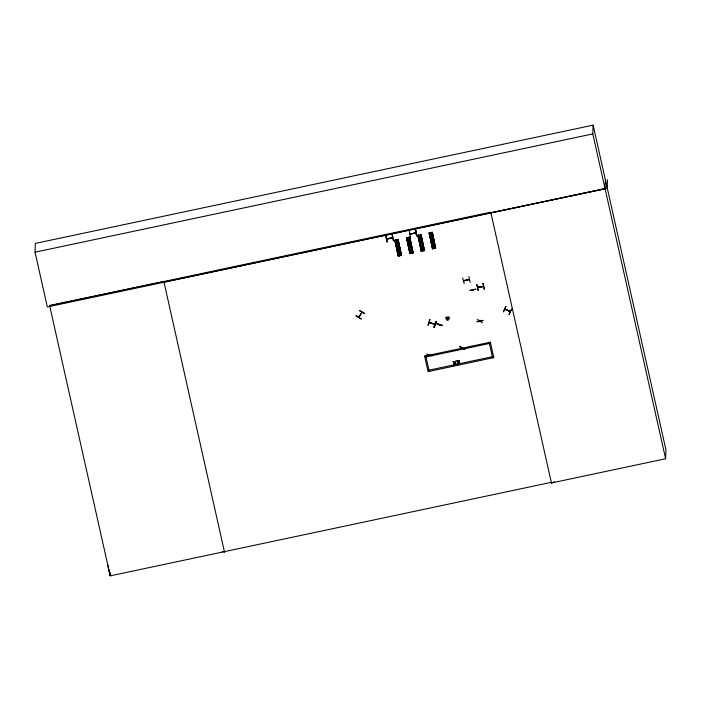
<?xml version="1.0" encoding="UTF-8"?>
<svg xmlns="http://www.w3.org/2000/svg" width="701" height="701" viewBox="0 0 701 701"><rect width="100%" height="100%" fill="white"/><g stroke="black" fill="none" stroke-linecap="round" stroke-linejoin="round"><path stroke-width="1.05" d="M551.363 482.98L665.626 458.752L665.95 449.884L605.392 179.745L605.068 188.683L47.326 306.959L35.05 252.185L35.374 243.413L593.116 125.137L605.392 179.912M110.337 572.594L110.215 575.863L551.293 482.332L551.442 482.963L554.517 481.85M356.143 315.652L361.287 318.78M358.658 316.922L362.102 312.173M358.816 317.299L362.093 312.304M359.447 310.639L364.748 313.575L359.464 310.543M386.058 236.184L387.346 241.924M386.864 239.225L392.674 237.928M386.698 238.953L387.215 238.69M387.206 238.813L392.63 237.727M392.148 237.946L392.087 237.657M392.499 237.569L386.794 238.901M393.305 240.732L392.087 234.896M401.498 255.392L398.045 256.075L394.935 240.215L398.501 255.988L394.935 240.18L398.142 239.637L401.48 255.401L398.072 239.654M395.276 241.784L398.256 241.188M395.504 242.853L398.483 242.248M395.846 244.491L398.825 243.852M396.153 245.911L399.132 245.271M396.494 247.471L399.474 246.866M407.079 239.321L410.059 238.682M407.307 240.347L410.287 239.751M407.649 241.994L410.628 241.346M407.956 243.413L410.935 242.765M408.297 244.964L411.277 244.369M410.497 233.748L410.146 234.292L410.085 233.836M410.628 233.915L415.912 232.793L410.024 234.038M410.637 237.052L409.253 231.26M415.369 232.714L415.43 233.012M416.902 235.72L415.588 229.919L416.631 235.72M421.082 251.186L424.517 250.52L421.178 234.747L417.971 235.299M418.313 236.947L421.292 236.298M418.541 238.016L421.52 237.367M418.883 239.567L421.862 238.962M419.18 240.986L422.16 240.39M419.522 242.634L422.501 241.985M493.784 357.589L428.066 371.635L424.596 356.047M435.523 248.145L432.403 232.373L429.196 232.916M429.538 234.52L432.517 233.915M429.766 235.632L432.745 234.984M425.752 355.801L429.222 371.285M430.107 237.183L433.087 236.588M426.006 356.932L489.412 343.481M430.414 238.603L433.393 238.007M426.585 354.084L432.386 355.906M430.747 240.25L433.735 239.602M428.206 325.273L430.063 319.621M429.178 322.294L434.366 324.326L434.874 324.011M429.214 322.714L429.319 322.276M429.722 322.399L429.748 322.819M429.38 354.688L429.827 354.417L429.695 354.916M428.968 370.154L492.374 356.704M434.331 327.253L436.153 321.584L434.05 327.104M434.778 324.291L429.108 322.618M434.979 324.107L429.301 322.434M434.015 327.165L436.18 321.601M436.478 323.766L442.27 325.615M439.045 325.019L439.273 324.528M439.229 324.729L439.334 325.115M455.519 361.225L454.888 363.03L456.228 364.354L454.73 363.32L453.757 364.879L454.388 363.118L453.074 361.742L454.555 362.759L455.519 361.225L455.037 361.322M453.521 361.716L453.074 361.812M453.757 364.879L454.397 363.048M454.23 364.783L454.73 363.32M460.084 363.469L458.743 362.145L460.084 363.539L458.585 362.496L457.613 364.064L458.252 362.303L456.929 360.919L458.41 361.874L459.374 360.402L458.892 360.507M458.41 361.944L457.385 360.822M457.613 364.064L458.252 362.224L456.929 360.919M458.095 363.889L458.577 362.575L459.637 363.635M459.523 346.478L464.789 349.484L459.505 346.513M464.193 283.616L462.625 277.929M463.563 280.549L469.425 279.375M464.22 280.531L463.676 280.461M464.088 280.374L464.15 280.821L469.547 279.62M462.161 347.67L462.52 347.249M464.772 349.492L459.69 346.171M468.846 279.462L468.96 279.34M468.873 276.615L470.213 282.337M469.433 279.699L469.372 279.252M469.504 279.287L463.668 280.864M470.003 290.477L475.944 289.145L469.994 290.416M472.877 289.758L473.263 290.232M473.087 289.715L473.254 290.451M477.635 287.34L478.292 287.331M477.749 287.261L483.62 286.481L483.05 286.586M477.81 287.55L483.585 286.245M476.978 321.584L482.928 320.278M478.161 287.173L478.301 287.244M476.724 284.72L478.205 290.486M479.905 321.163L479.379 321.338M479.729 321.049L479.396 321.549L479.791 320.734M479.668 320.331L480.089 320.795M479.834 320.786L479.572 321.663M479.905 320.287L479.799 320.9M483.103 286.621L483.042 286.166M483.453 286.087L483.594 286.122M482.367 322.732L477.267 319.411M483.059 283.414L484.277 289.18M489.158 342.351L492.628 357.834M493.776 357.703L490.314 342.106M505.868 306.302L503.458 311.752M509.916 311.191L504.904 308.904M505.29 309.351L505.421 309.08M509.022 314.381L511.669 308.966L509.101 314.407M510.24 311.647L510.302 311.375M665.626 458.752L592.792 133.917L593.116 125.137M607.452 179.71L607.127 188.411L490.893 212.824M427.925 325.246L429.766 319.595M434.094 327.174L435.873 321.435M458.743 362.215L459.374 360.402M436.574 323.468L442.366 325.299M503.537 311.796L505.868 306.302M509.697 311.568L510.381 311.612M415.877 233.03L410.138 234.257M361.111 319.113L355.994 315.879M445.976 317.483C453.205 314.144 446.616 325.387 445.976 317.474M398.703 255.944L395.513 240.101L399.053 255.883M395.355 240.189L395.732 240.11M397.555 239.76L397.099 239.847L400.49 255.602L397.309 239.777M407.088 237.692L407.553 237.604L410.672 253.376M408.902 237.341L409.375 237.245L412.705 253.017L412.258 253.105L408.902 237.341L412.679 253.026M409.524 237.218L412.845 252.982L409.726 237.131L413.283 252.895L409.857 253.569L406.501 237.805L409.936 237.14M418.182 235.343L417.735 235.431L421.503 251.107L418.199 235.334L421.152 251.177M422.133 250.976L421.66 251.072L418.55 235.212L422.116 250.984L418.55 235.212M424.526 250.511L424.061 250.607L420.714 234.844L421.161 234.756M435.759 248.128L432.307 248.811L429.196 232.951L432.762 248.724L429.196 232.969M429.774 232.837L433.314 248.61L429.538 232.934L432.903 248.689L433.358 248.601L429.993 232.846M435.181 248.25L434.708 248.338L431.36 232.583L431.825 232.487L435.33 248.224L432.175 232.32L435.558 248.145M432.009 232.452L432.394 232.373M398.632 255.953L399.097 255.865M400.525 255.593L397.493 239.768M387.04 242.055L385.752 236.246M406.545 237.805L409.901 253.569M406.711 237.744L410.278 253.49L406.773 237.735M406.93 237.735L410.322 253.473M407.535 237.604L410.698 253.376M409.331 237.262L412.521 253.026M409.691 237.157L413.099 252.903M420.337 234.896L423.939 250.634L420.398 234.879L423.492 250.721L423.947 250.625M420.556 234.879L423.903 250.643M35.05 252.185L592.792 133.917M163.99 282.144L605.068 188.613M415.614 229.919L416.596 235.72M424.596 356.152L490.306 342.219M456.929 360.997L457.376 360.901M49.613 305.505L163.85 281.513L224.539 552.283M477.696 287.454L483.567 286.464M473.096 289.907L473.219 290.494L473.114 289.855M482.989 320.646L477.039 321.873M432.202 247.111L435.181 246.515M420.977 249.495L423.956 248.89M409.752 251.869L412.731 251.273M397.94 254.375L400.919 253.78M392.306 234.853L393.629 240.653M431.369 232.583L434.778 248.329M418.322 235.317L421.73 251.063M401.454 255.409L397.914 239.628L401.296 255.409M222.217 551.775L224.399 551.643M432.202 232.381L435.68 248.145M432.78 248.715L429.196 232.951M505.027 309.053L510.328 311.586M504.86 309.246L510.232 311.77M107.507 564.13L110.215 575.863L49.666 305.724L490.744 212.193L551.442 482.963M415.281 229.919L416.587 235.799M482.98 283.37L484.242 289.259M477.013 284.597L478.284 290.477M417.971 235.334L421.345 251.107M397.336 239.742L400.718 255.523M394.935 240.215L398.317 255.996M420.95 234.704L424.324 250.529L420.915 234.774M446.765 317.772L446.966 319.253L448.482 319.069L448.281 317.588L446.765 317.772M431.597 232.504L435.128 248.259L431.597 232.504M398.869 255.883L395.487 240.128L398.895 255.883"/></g></svg>
